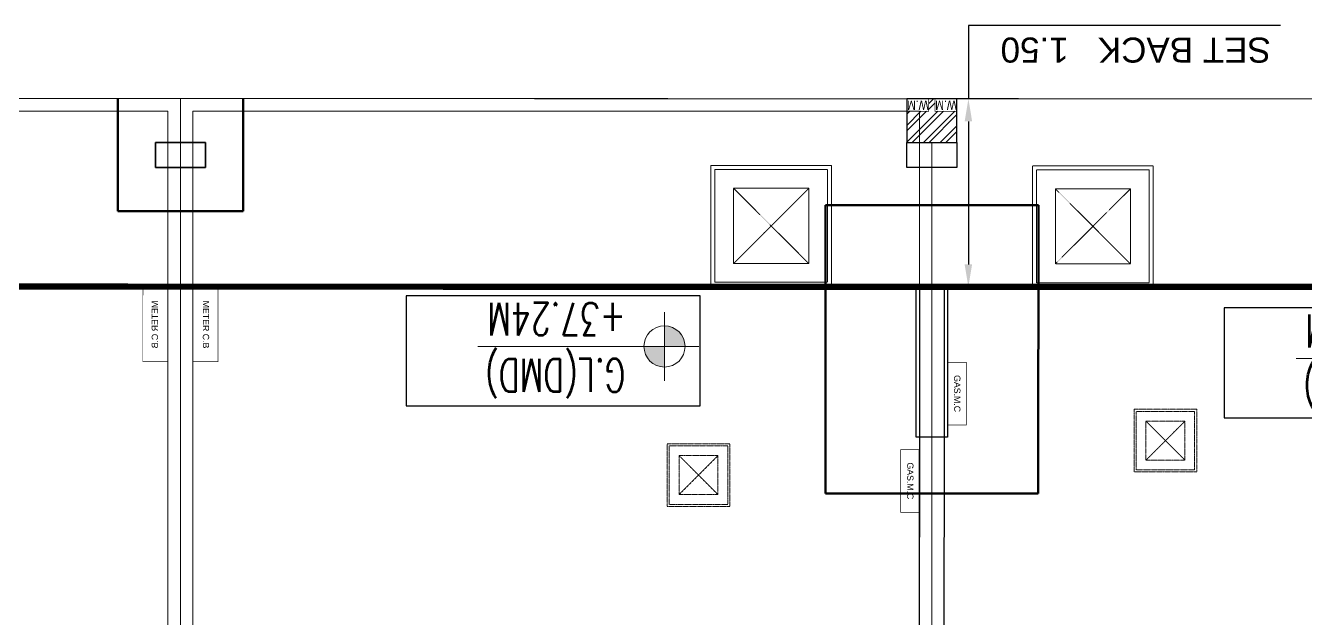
# Model space of a CAD drawing. Header units: centimetres. Extents: x -6122352 to 4157695, y -1694241 to 1947892.
# Drawn here: x 239574 to 249793, y -154939 to -150208 of the extents above; entities that cross this region are included whole.
import ezdxf
from ezdxf.enums import TextEntityAlignment as Align
from ezdxf.xclip import XClip

# ---------------------------------------------------------------- set-up
doc = ezdxf.new("R2010")
doc.units = ezdxf.units.CM
doc.header["$MEASUREMENT"] = 0
doc.header["$XCLIPFRAME"] = 2
doc.header["$PDMODE"] = 66
doc.header["$PDSIZE"] = 100
for name, pattern in [('23585-XR-AR-END-SETTING OUT PLAN$0$HIDDEN', [0.375, 0.25, -0.125]), ('DASHED2', [0.375, 0.25, -0.125]), ('XR-AR-END-SETTING OUT PLAN$0$23261-XR-AR-SI-GF$0$HIDDEN', [0.375, 0.25, -0.125])]:
    doc.linetypes.add(name, pattern=pattern)
doc.layers.add('08-Compound Wall-4', color=7, linetype='Continuous', lineweight=25, true_color=0xff4405)
doc.layers.add('23585-XR-AR-DAMAC PLOT LIMITS$0$1-End units', color=7, linetype='Continuous', lineweight=5, true_color=0xf8991e)
for name, color, linetype in [('23585-XR-AR-BOUNDARY WALLS AND SETBACKS$0$setback', 7, 'XR-AR-END-SETTING OUT PLAN$0$23261-XR-AR-SI-GF$0$HIDDEN'), ('23585-XR-AR-END-ANNO-GF$0$XR-END-GROUND FLOOR PLAN$0$XR-MIDDLE-GROUND FLOOR PLAN$0$-LPG-CABINET', 6, 'Continuous'), ('23585-XR-AR-MID-ANNO-GF$0$945-4P-1-101-GROUND FLOOR PLAN$0$XR-MIDDLE-GROUND FLOOR PLAN$0$XR-MIDDLE-GROUND FLOOR PLAN$0$-LPG-CABINET', 6, 'Continuous'), ('@MI-MEP', 7, 'Continuous'), ('@MI-REF LAYER', 7, 'Continuous'), ('B_TH_6', 7, 'Continuous'), ('XR-AR-MID-SETTING OUT FOR MASTER$0$23585-XR-AR-MID-GROUND FLOOR$0$GS-HATCH-FLOOR TILE', 251, 'Continuous'), ('XREF1$0$S-LEVELS', 2, 'Continuous'), ('XREF1$0$TYPICAL NEW PROFILE', 3, 'Continuous')]:
    doc.layers.add(name, color=color, linetype=linetype)
for name, color, linetype, lineweight in [('23585-XR-AR-DAMAC PLOT LIMITS$0$1-Mid units', 41, 'Continuous', 5), ('23585-XR-AR-END-ANNO-GF$0$XR-END-GROUND FLOOR PLAN$0$XR-MIDDLE-GROUND FLOOR PLAN$0$S-ANNO-TXT', 3, 'Continuous', 25), ('23585-XR-AR-END-SETTING OUT PLAN$0$A-FLOR-UNDR', 8, '23585-XR-AR-END-SETTING OUT PLAN$0$HIDDEN', 5), ('23585-XR-AR-MID-ANNO-GF$0$945-4P-1-101-GROUND FLOOR PLAN$0$XR-MIDDLE-GROUND FLOOR PLAN$0$XR-MIDDLE-GROUND FLOOR PLAN$0$-DR-RW', 6, 'Continuous', 5), ('23585-XR-AR-MID-ANNO-GF$0$945-4P-1-101-GROUND FLOOR PLAN$0$XR-MIDDLE-GROUND FLOOR PLAN$0$XR-MIDDLE-GROUND FLOOR PLAN$0$S-ANNO-TXT', 3, 'Continuous', 25), ('@ Foundations', 4, 'DASHED2', 50), ('A-ANNO-TEXT', 3, 'Continuous', 25), ('A-FLOR-XREF', 7, 'Continuous', 9), ('A-WALL', 7, 'Continuous', 30), ('A-WALL-PATT', 8, 'Continuous', 5), ('XR-AR-END-SETTING OUT PLAN$0$23585-XR-AR-END-GROUND FLOOR$0$S-COLS', 51, 'Continuous', 40), ('XR-AR-END-SETTING OUT PLAN$0$23585-XR-AR-END-GROUND FLOOR$0$S-COLS-PATT', 8, 'Continuous', 5), ('XR-AR-MID-SETTING OUT FOR MASTER$0$23585-XR-AR-MID-GROUND FLOOR$0$A-FLOR-PATT', 8, 'Continuous', 5), ('XR-AR-MID-SETTING OUT FOR MASTER$0$23585-XR-AR-MID-GROUND FLOOR$0$S-COLS', 51, 'Continuous', 40), ('XR-END-GROUND FLOOR PLAN$0$XR-END-GROUND FLOOR PLAN$0$A-FLOR-PATT_EXT', 8, 'Continuous', 5), ('XR-END-GROUND FLOOR PLAN$0$XR-MIDDLE TYPE 2-GROUND FLOOR PLAN$0$XR-MIDDLE-GROUND FLOOR PLAN$0$-DR-RW', 6, 'Continuous', 5), ('XR-END-GROUND FLOOR PLAN$0$XR-MIDDLE TYPE 2-GROUND FLOOR PLAN$0$XR-MIDDLE-GROUND FLOOR PLAN$0$S-ANNO-TXT', 3, 'Continuous', 25), ('XREF1$0$36-TAGLVL', 23, 'Continuous', 9)]:
    doc.layers.add(name, color=color, linetype=linetype, lineweight=lineweight)
doc.styles.add('23585-XR-AR-END-ANNO-GF$0$SDC-TEXT', font='arial.ttf')
doc.styles.add('23585-XR-AR-MID-ANNO-GF$0$SDC-TEXT', font='arial.ttf')
doc.styles.get("Standard").update_dxf_attribs({"font": 'arial.ttf'})
doc.styles.add('XR-END-GROUND FLOOR PLAN$0$XR-MIDDLE TYPE 2-GROUND FLOOR PLAN$0$XR-MIDDLE-GROUND FLOOR PLAN$0$Arial_1', font='arial.ttf', dxfattribs={"height": 0.002951})
doc.styles.add('XREF1$0$DLT_TEXT', font='romans.shx', dxfattribs={"width": 0.7})
doc.dimstyles.get("Standard").update_dxf_attribs({"dimtxt": 5, "dimasz": 0.5, "dimexe": 0.18, "dimexo": 0.0625, "dimgap": 0.09, "dimtad": 0, "dimtih": 1, "dimtoh": 1, "dimdec": 0, "dimzin": 0, "dimdsep": 46, "dimtxsty": 'Standard', "dimcen": 0.09, "dimadec": 0, "dimazin": 0, "dimtfac": 1, "dimtdec": 0, "dimtofl": 0, "dimtmove": 0, "dimatfit": 3, "dimfxl": 1, "dimtolj": 1, "dimtzin": 0, "dimarcsym": 0})

# ---------------------------------------------------------------- blocks, each defined once
blk = doc.blocks.new('23585-XR-AR-BOUNDARY WALLS AND SETBACKS')
at = {"layer": '23585-XR-AR-BOUNDARY WALLS AND SETBACKS$0$setback', "ltscale": 40, "const_width": 0.05}
blk.add_lwpolyline([(496642.234, 2768944.911), (496656.611, 2768931.738), (496660.766, 2768936.272), (496664.82, 2768940.696), (496668.873, 2768945.12), (496672.926, 2768949.543), (496676.98, 2768953.967), (496681.033, 2768958.391), (496685.087, 2768962.815), (496689.24, 2768967.348), (496674.862, 2768980.521), (496670.709, 2768975.988), (496666.656, 2768971.565), (496662.602, 2768967.141), (496658.549, 2768962.717), (496654.496, 2768958.293), (496650.442, 2768953.87), (496646.389, 2768949.446), (496642.234, 2768944.911)], dxfattribs=at)
blk = doc.blocks.new('A$C9d9485f6')
at = {"layer": 'A-ANNO-TEXT', "rotation": 312.4881850805905}
blk.add_blockref('23585-XR-AR-BOUNDARY WALLS AND SETBACKS', (-2377088.535, -1504219.252), dxfattribs=at)
blk = doc.blocks.new('23585-XR-AR-DAMAC PLOT LIMITS')
at = {"layer": '23585-XR-AR-DAMAC PLOT LIMITS$0$1-End units', "color": 251, "true_color": 0x636466}
blk.add_lwpolyline([(496693.479, 2768967.533), (496687.298, 2768960.788), (496669.604, 2768977.002), (496675.783, 2768983.746)], close=True, dxfattribs=at)
at = {"layer": '23585-XR-AR-DAMAC PLOT LIMITS$0$1-Mid units', "color": 251, "true_color": 0x636466}
for points in [[(496683.245, 2768956.364), (496665.55, 2768972.578), (496669.604, 2768977.002), (496687.298, 2768960.788)], [(496679.192, 2768951.941), (496661.497, 2768968.154), (496665.55, 2768972.578), (496683.245, 2768956.364)]]:
    blk.add_lwpolyline(points, close=True, dxfattribs=at)
blk = doc.blocks.new('A$Cf093b529')
at = {"layer": 'A-ANNO-TEXT'}
blk.add_blockref('23585-XR-AR-DAMAC PLOT LIMITS', (-495391.99, -2768603.442), dxfattribs=at)
blk = doc.blocks.new('A$C62ac5cd4')
at = {"color": 1, "true_color": 0xeb0000, "const_width": 0.008}
blk.add_lwpolyline([(54.298, -24), (45.148, -24), (39.148, -24), (33.148, -24), (27.148, -24), (21.148, -24), (15.148, -24), (9.148, -24), (0.001, -24), (0, 0), (9.148, 0), (15.148, 0), (21.148, 0), (27.148, 0), (33.148, 0), (39.148, 0), (45.148, 0), (54.298, 0)], close=True, dxfattribs=at)
blk = doc.blocks.new('XR-AR-END-SETTING OUT PLAN$0$23585-XR-AR-END-GROUND FLOOR$0$A$C75a8815d')
at = {"layer": 'XR-AR-END-SETTING OUT PLAN$0$23585-XR-AR-END-GROUND FLOOR$0$S-COLS', "color": 252, "lineweight": 30}
for points in [[(6025, -4000), (6025, -2800), (6275, -2800), (6275, -4000)], [(5950, -4950), (6350, -4950), (6350, -5150), (5950, -5150)]]:
    blk.add_lwpolyline(points, close=True, dxfattribs=at)
blk = doc.blocks.new('23585-XR-AR-END-SETTING OUT PLAN$0$MH-800')
at = {"ltscale": 5}
for p, q in [((-294, -651), (306, -51)), ((-294, -51), (306, -651))]:
    blk.add_line(p, q, dxfattribs=at)
for points in [[(-477, 132), (-477, -833), (488, -833), (488, 132)], [(-444, 99), (-444, -801), (456, -801), (456, 99)], [(-294, -51), (-294, -651), (306, -651), (306, -51)]]:
    blk.add_lwpolyline(points, close=True, dxfattribs=at)
blk = doc.blocks.new('A$Cb2291f53')
blk.add_wipeout([(-200, 0), (200, 0), (200, 350), (-200, 350)])
at = {"layer": 'A-WALL-PATT'}
h = blk.add_hatch(dxfattribs=at)
h.set_pattern_fill('ANSI32', color=252, scale=10)
h.set_pattern_definition([(45, (-9150, -4e-08), (-67.3519, 67.3519), []), (45, (-9105.1, -4e-08), (-67.3519, 67.3519), [])])
h.paths.add_polyline_path([(-200, 350), (-200, 100), (-25, 100), (-25, 0), (25, 0), (25, 100), (200, 100), (200, 350)])
at = {"layer": 'A-WALL'}
blk.add_lwpolyline([(-200, 0), (200, 0), (200, 350), (-200, 350)], close=True, dxfattribs=at)
at = {"layer": 'XR-END-GROUND FLOOR PLAN$0$XR-END-GROUND FLOOR PLAN$0$A-FLOR-PATT_EXT'}
blk.add_line((100, 0), (-100, 0), dxfattribs=at)
at = {"layer": 'XR-END-GROUND FLOOR PLAN$0$XR-MIDDLE TYPE 2-GROUND FLOOR PLAN$0$XR-MIDDLE-GROUND FLOOR PLAN$0$-DR-RW', "ltscale": 100, "const_width": 5}
for points in [[(-200, 0), (-200, 100), (-25, 100), (-25, 0)], [(25, 0), (25, 100), (200, 100), (200, 0)]]:
    blk.add_lwpolyline(points, close=True, dxfattribs=at)
at = {"layer": 'XR-END-GROUND FLOOR PLAN$0$XR-MIDDLE TYPE 2-GROUND FLOOR PLAN$0$XR-MIDDLE-GROUND FLOOR PLAN$0$S-ANNO-TXT', "style": 'XR-END-GROUND FLOOR PLAN$0$XR-MIDDLE TYPE 2-GROUND FLOOR PLAN$0$XR-MIDDLE-GROUND FLOOR PLAN$0$Arial_1', "width": 0.8}
for p in [(-112, 52), (113, 52)]:
    blk.add_text('W.M', height=75, dxfattribs=at).set_placement(p, align=Align.MIDDLE)
blk = doc.blocks.new('XR-AR-END-SETTING OUT PLAN')
at = {"layer": '08-Compound Wall-4', "ltscale": 100}
blk.add_lwpolyline([(9050, 5500), (9050, 1500), (9250, 1500), (9250, 5500)], dxfattribs=at)
at = {"layer": '23585-XR-AR-END-ANNO-GF$0$XR-END-GROUND FLOOR PLAN$0$XR-MIDDLE-GROUND FLOOR PLAN$0$-LPG-CABINET', "ltscale": 100, "const_width": 5}
blk.add_lwpolyline([(9025, 2603), (9025, 2103), (8875, 2103), (8875, 2603)], close=True, dxfattribs=at)
at = {"layer": '23585-XR-AR-END-SETTING OUT PLAN$0$A-FLOR-UNDR', "color": 8, "ltscale": 100, "xscale": -0.5182770836547854, "yscale": 0.5182770836547854, "zscale": 0.5182770836547854, "rotation": 270.0000009865863}
blk.add_blockref('23585-XR-AR-END-SETTING OUT PLAN$0$MH-800', (7467, 2725, 0), dxfattribs=at)
at = {"layer": '23585-XR-AR-END-SETTING OUT PLAN$0$A-FLOR-UNDR', "color": 8, "ltscale": 100, "xscale": -1, "rotation": 270.0000009865863}
blk.add_blockref('23585-XR-AR-END-SETTING OUT PLAN$0$MH-800', (8215, 1012), dxfattribs=at)
at = {"layer": 'XR-AR-END-SETTING OUT PLAN$0$23585-XR-AR-END-GROUND FLOOR$0$S-COLS-PATT', "color": 8}
blk.add_blockref('XR-AR-END-SETTING OUT PLAN$0$23585-XR-AR-END-GROUND FLOOR$0$A$C75a8815d', (3000, 5500), dxfattribs=at)
at = {"layer": '23585-XR-AR-END-ANNO-GF$0$XR-END-GROUND FLOOR PLAN$0$XR-MIDDLE-GROUND FLOOR PLAN$0$S-ANNO-TXT', "style": '23585-XR-AR-END-ANNO-GF$0$SDC-TEXT'}
blk.add_text('GAS.M.C', height=50, rotation=90, dxfattribs=at).set_placement((8947, 2353), align=Align.MIDDLE)
at = {"layer": 'A-FLOR-XREF'}
blk.add_blockref('A$Cb2291f53', (9150, 0), dxfattribs=at)
blk = doc.blocks.new('END UNIT')
at = {"xscale": 0.001, "yscale": 0.001, "zscale": 0.001}
blk.add_blockref('XR-AR-END-SETTING OUT PLAN', (-9.15, 0), dxfattribs=at)
blk = doc.blocks.new('XR-AR-MID-SETTING OUT FOR MASTER$0$23585-XR-AR-MID-GROUND FLOOR$0$945-4P-1-101-GROUND FLOOR PLAN$0$XR-MIDDLE-CAR PARK HATCH')
at = {"layer": 'XR-AR-MID-SETTING OUT FOR MASTER$0$23585-XR-AR-MID-GROUND FLOOR$0$A-FLOR-PATT'}
blk.add_lwpolyline([(9250, 100), (9250, 5500), (15050, 5503), (15050, 100)], close=True, dxfattribs=at)
blk = doc.blocks.new('XR-AR-MID-SETTING OUT FOR MASTER$0$23585-XR-AR-MID-GROUND FLOOR$0$A$C08698786')
at = {"layer": 'XR-AR-MID-SETTING OUT FOR MASTER$0$23585-XR-AR-MID-GROUND FLOOR$0$S-COLS', "color": 252, "lineweight": 30}
for points in [[(-200, 550), (200, 550), (200, 350), (-200, 350)], [(5800, 550), (6200, 550), (6200, 350), (5800, 350)]]:
    blk.add_lwpolyline(points, close=True, dxfattribs=at)
blk = doc.blocks.new('XR-AR-MID-SETTING OUT FOR MASTER')
at = {"layer": '23585-XR-AR-MID-ANNO-GF$0$945-4P-1-101-GROUND FLOOR PLAN$0$XR-MIDDLE-GROUND FLOOR PLAN$0$XR-MIDDLE-GROUND FLOOR PLAN$0$-DR-RW', "ltscale": 100, "const_width": 5}
blk.add_lwpolyline([(5900, 1500), (5700, 1500), (5700, 2100), (5900, 2100)], close=True, dxfattribs=at)
at = {"layer": '23585-XR-AR-MID-ANNO-GF$0$945-4P-1-101-GROUND FLOOR PLAN$0$XR-MIDDLE-GROUND FLOOR PLAN$0$XR-MIDDLE-GROUND FLOOR PLAN$0$-LPG-CABINET', "ltscale": 100, "const_width": 5}
blk.add_lwpolyline([(250, 3300), (250, 2800), (100, 2800), (100, 3300)], close=True, dxfattribs=at)
at = {"layer": '08-Compound Wall-4', "ltscale": 100}
blk.add_blockref('XR-AR-MID-SETTING OUT FOR MASTER$0$23585-XR-AR-MID-GROUND FLOOR$0$945-4P-1-101-GROUND FLOOR PLAN$0$XR-MIDDLE-CAR PARK HATCH', (-9150, 0), dxfattribs=at)
at = {"layer": '23585-XR-AR-END-SETTING OUT PLAN$0$A-FLOR-UNDR', "color": 8, "ltscale": 100, "xscale": -0.5182770836547854, "yscale": 0.5182770836547854, "zscale": 0.5182770836547854, "rotation": 270.0000009865863}
blk.add_blockref('23585-XR-AR-END-SETTING OUT PLAN$0$MH-800', (2045, 3001, 0), dxfattribs=at)
at = {"layer": '23585-XR-AR-END-SETTING OUT PLAN$0$A-FLOR-UNDR', "color": 8, "ltscale": 100, "xscale": -1, "rotation": 270.0000009865863}
blk.add_blockref('23585-XR-AR-END-SETTING OUT PLAN$0$MH-800', (1634, 1009), dxfattribs=at)
at = {"layer": 'XR-AR-MID-SETTING OUT FOR MASTER$0$23585-XR-AR-MID-GROUND FLOOR$0$GS-HATCH-FLOOR TILE', "color": 8}
blk.add_blockref('XR-AR-MID-SETTING OUT FOR MASTER$0$23585-XR-AR-MID-GROUND FLOOR$0$A$C08698786', (0, 0), dxfattribs=at)
at = {"layer": '23585-XR-AR-MID-ANNO-GF$0$945-4P-1-101-GROUND FLOOR PLAN$0$XR-MIDDLE-GROUND FLOOR PLAN$0$XR-MIDDLE-GROUND FLOOR PLAN$0$S-ANNO-TXT', "color": 3, "style": '23585-XR-AR-MID-ANNO-GF$0$SDC-TEXT'}
for s, p in [('GAS.M.C', (172, 3050)), ('METER C.B', (5796, 1803))]:
    blk.add_text(s, height=50, rotation=90, dxfattribs=at).set_placement(p, align=Align.MIDDLE)
blk = doc.blocks.new('MID UNIT')
at = {"xscale": 0.001, "yscale": 0.001, "zscale": 0.001}
blk.add_blockref('XR-AR-MID-SETTING OUT FOR MASTER', (0, 0), dxfattribs=at)
blk = doc.blocks.new('TH_6')
blk.add_blockref('END UNIT', (495802.305, 2769163.997))
blk.add_blockref('MID UNIT', (495802.305, 2769163.997))
at = {"xscale": -1}
blk.add_blockref('MID UNIT', (495814.305, 2769163.997), dxfattribs=at)
blk = doc.blocks.new('23585-XR-AR-MALDIVE-3$0$TH_6')
at = {"layer": 'B_TH_6', "xscale": 1.000019685734281, "yscale": 1.000019685734281, "zscale": 1.000019685734281}
blk.add_blockref('TH_6', (-9.76, -54.513), dxfattribs=at)
at = {"layer": '@ Foundations', "linetype": 'DASHED2', "ltscale": 25}
blk.add_lwpolyline([(495803.155, 2769164.847), (495803.155, 2769167.147), (495801.455, 2769167.147), (495801.455, 2769164.847)], close=True, dxfattribs=at)
at = {"layer": '@ Foundations', "linetype": 'DASHED2', "ltscale": 25, "elevation": 0}
blk.add_lwpolyline([(495808.806, 2769164.896), (495807.805, 2769164.896), (495807.805, 2769163.996), (495808.806, 2769163.996)], close=True, dxfattribs=at)
blk = doc.blocks.new('XREF1$0$LVL  ATTR')
at = {"color": 7}
blk.add_wipeout([(-0.3373, 0.3835), (1.8973, 0.3835), (1.8973, -0.4505), (-0.3373, -0.4505)], dxfattribs=at)
at = {"layer": 'XREF1$0$36-TAGLVL', "extrusion": (-4.88814e-07, 1.40652e-17, 1)}
h = blk.add_hatch(color=252, dxfattribs=at)
h.paths.add_polyline_path([(-0.0654, 0.1563, 0.414214), (-0.2216, 0), (-0.0654, 0)])
h.paths.add_polyline_path([(0.0909, 0), (-0.0654, 0), (-0.0654, -0.1562, 0.414214)])
for p, q in [((-0.0654, -0.2604), (-0.0654, 0.2604)), ((1.3511, 0, 0), (-0.3253, 0, 0))]:
    blk.add_line(p, q, dxfattribs=at)
blk.add_circle((-0.0654, 0, 0), 0.1562, dxfattribs=at)
at = {"layer": 'XREF1$0$S-LEVELS', "color": 1}
blk.add_lwpolyline([(-0.3373, 0.3835), (1.8973, 0.3835), (1.8973, -0.4505), (-0.3373, -0.4505)], close=True, dxfattribs=at)
at = {"layer": 'XREF1$0$TYPICAL NEW PROFILE', "color": 3, "style": 'XREF1$0$DLT_TEXT', "width": 0.7}
for tag, p in [('+0.00M', (0.2413, 0.0671, -0.0001)), ('S.S.L', (0.2413, -0.3453, -0.0001))]:
    blk.add_attdef(tag, p, '', height=0.25, dxfattribs=at)
blk = doc.blocks.new('*D483')
at = {"color": 0, "lineweight": -2, "transparency": 16777216}
for p, q in [((494328.383, 2767861.931), (494328.813, 2767861.931)), ((494328.633, 2767860.61), (494328.633, 2767861.751)), ((494328.233, 2767860.43), (494328.813, 2767860.43)), ((494328.633, 2767859.845), (494328.633, 2767860.43)), ((494326.141, 2767859.845), (494328.633, 2767859.845))]:
    blk.add_line(p, q, dxfattribs=at)
at = {"color": 0, "transparency": 16777216}
for points in [[(494328.603, 2767861.751), (494328.663, 2767861.751), (494328.633, 2767861.931)], [(494328.603, 2767860.61), (494328.663, 2767860.61), (494328.633, 2767860.43)]]:
    blk.add_solid(points, dxfattribs=at)
at = {"layer": 'Defpoints', "color": 0, "transparency": 16777216}
for p in [(494328.32, 2767861.931), (494328.633, 2767861.931), (494328.17, 2767860.43)]:
    blk.add_point(p, dxfattribs=at)
at = {"color": 0, "transparency": 16777216, "insert": (494327.297, 2767860.039), "char_height": 0.2, "attachment_point": 5}
blk.add_mtext('\\A1;SET BACK   1.50', dxfattribs=at)
blk = doc.blocks.new('A$Cc095a7f5')
at = {"color": 1, "true_color": 0xeb0000, "const_width": 0.008}
blk.add_lwpolyline([(54.298, -24), (45.148, -24), (39.148, -24), (33.148, -24), (27.148, -24), (21.148, -24), (15.148, -24), (9.148, -24), (0.001, -24), (0, 0), (9.148, 0), (15.148, 0), (21.148, 0), (27.148, 0), (33.148, 0), (39.148, 0), (45.148, 0), (54.298, 0)], close=True, dxfattribs=at)
dim = blk.add_linear_dim(base=(8.857, -22.498), p1=(8.394, -23.998), p2=(8.544, -22.498), angle=90, text='SET BACK   <>', dimstyle='Standard', override={"dimtxt": 0.2, "dimtad": 1, "dimtih": 0, "dimdec": 2, "dimtmove": 1})
dim.commit()
dim.dimension.update_dxf_attribs({"geometry": '*D483', "text_midpoint": (8.857, -24.583), "dimtype": 128, "insert": (-494319.776, -2767884.429)})

msp = doc.modelspace()

# ---------------------------------------------------------------- block references
at = {"layer": '@MI-MEP', "color": 10, "xscale": 1000, "yscale": 1000, "zscale": 1000, "rotation": 179.9901620519291}
msp.add_blockref('A$C62ac5cd4', (255953.13466, -174793.54731), dxfattribs=at)
at = {"layer": '@MI-REF LAYER', "xscale": 1000, "yscale": 1000, "zscale": 1000}
msp.add_blockref('A$C9d9485f6', (-23958.95046, 48155.57226), dxfattribs=at)
at = {"layer": '@MI-REF LAYER', "xscale": 1000, "yscale": 1000, "zscale": 1000, "rotation": 312.4882903633292}
msp.add_blockref('A$Cf093b529', (-891608.73293, 539022.72011), dxfattribs=at)

# ---------------------------------------------------------------- next in the draw order: block references
at = {"layer": '@MI-REF LAYER'}
ref = msp.add_blockref('23585-XR-AR-MALDIVE-3$0$TH_6', (496524586.15946, 2768928032.72183), dxfattribs=dict(at, xscale=1000, yscale=1000, zscale=1000, rotation=179.9901620622459))
XClip(ref).set_block_clipping_path([(495847.3952198066, 2769187.9355630581), (495838.3190916902, 2769187.8967248513), (495832.3190833228, 2769187.8967248574), (495826.3192199203, 2769187.8968596635), (495820.3192130812, 2769187.8968501091), (495814.3192041675, 2769187.8968599862), (495808.3191952454, 2769187.8968599923), (495802.3191863215, 2769187.896859997), (495793.3573151571, 2769187.9368566284), (495793.3597128564, 2769163.9969128855), (495847.394775833, 2769163.9944282351)])

# ---------------------------------------------------------------- next in the draw order: block references
at = {"layer": '@MI-REF LAYER', "color": 7}
ref = msp.add_blockref('XREF1$0$LVL  ATTR', (244606.5367, -152768.89605, 0.15112), dxfattribs=dict(at, xscale=-1051.480567989675, yscale=1051.480567989676, zscale=1051.480567989675, rotation=359.9901630524215))
ref.add_attrib('S.S.L', 'G.L(DMD)', (244363.47317, -152869.02595), dxfattribs={"layer": 'XREF1$0$TYPICAL NEW PROFILE', "color": 3, "height": 262.870142, "rotation": 179.990166346, "style": 'XREF1$0$DLT_TEXT', "width": 0.7})
ref.add_attrib('+0.00M', '+37.24M', (244365.77582, -152419.69135), dxfattribs={"layer": 'XREF1$0$TYPICAL NEW PROFILE', "color": 3, "height": 262.870142, "rotation": 179.990166346, "style": 'XREF1$0$DLT_TEXT', "width": 0.7})
ref = msp.add_blockref('XREF1$0$LVL  ATTR', (251139.28235, -152864.19031, 0.15112), dxfattribs=dict(at, xscale=-1051.480567989675, yscale=1051.480567989676, zscale=1051.480567989675, rotation=359.9901630524215))
ref.add_attrib('S.S.L', 'G.L(DMD)', (250896.21881, -152964.32021), dxfattribs={"layer": 'XREF1$0$TYPICAL NEW PROFILE', "color": 3, "height": 262.870142, "rotation": 179.990166346, "style": 'XREF1$0$DLT_TEXT', "width": 0.7})
ref.add_attrib('+0.00M', '+37.22M', (250898.52146, -152514.98561), dxfattribs={"layer": 'XREF1$0$TYPICAL NEW PROFILE', "color": 3, "height": 262.870142, "rotation": 179.990166346, "style": 'XREF1$0$DLT_TEXT', "width": 0.7})

# ---------------------------------------------------------------- next in the draw order: block references
at = {"layer": '@MI-REF LAYER', "color": 10, "xscale": 1000, "yscale": 1000, "zscale": 1000, "rotation": 179.9893265042863}
msp.add_blockref('A$Cc095a7f5', (255954.39779, -174793.54754), dxfattribs=at)

doc.saveas('drawing.dxf')
